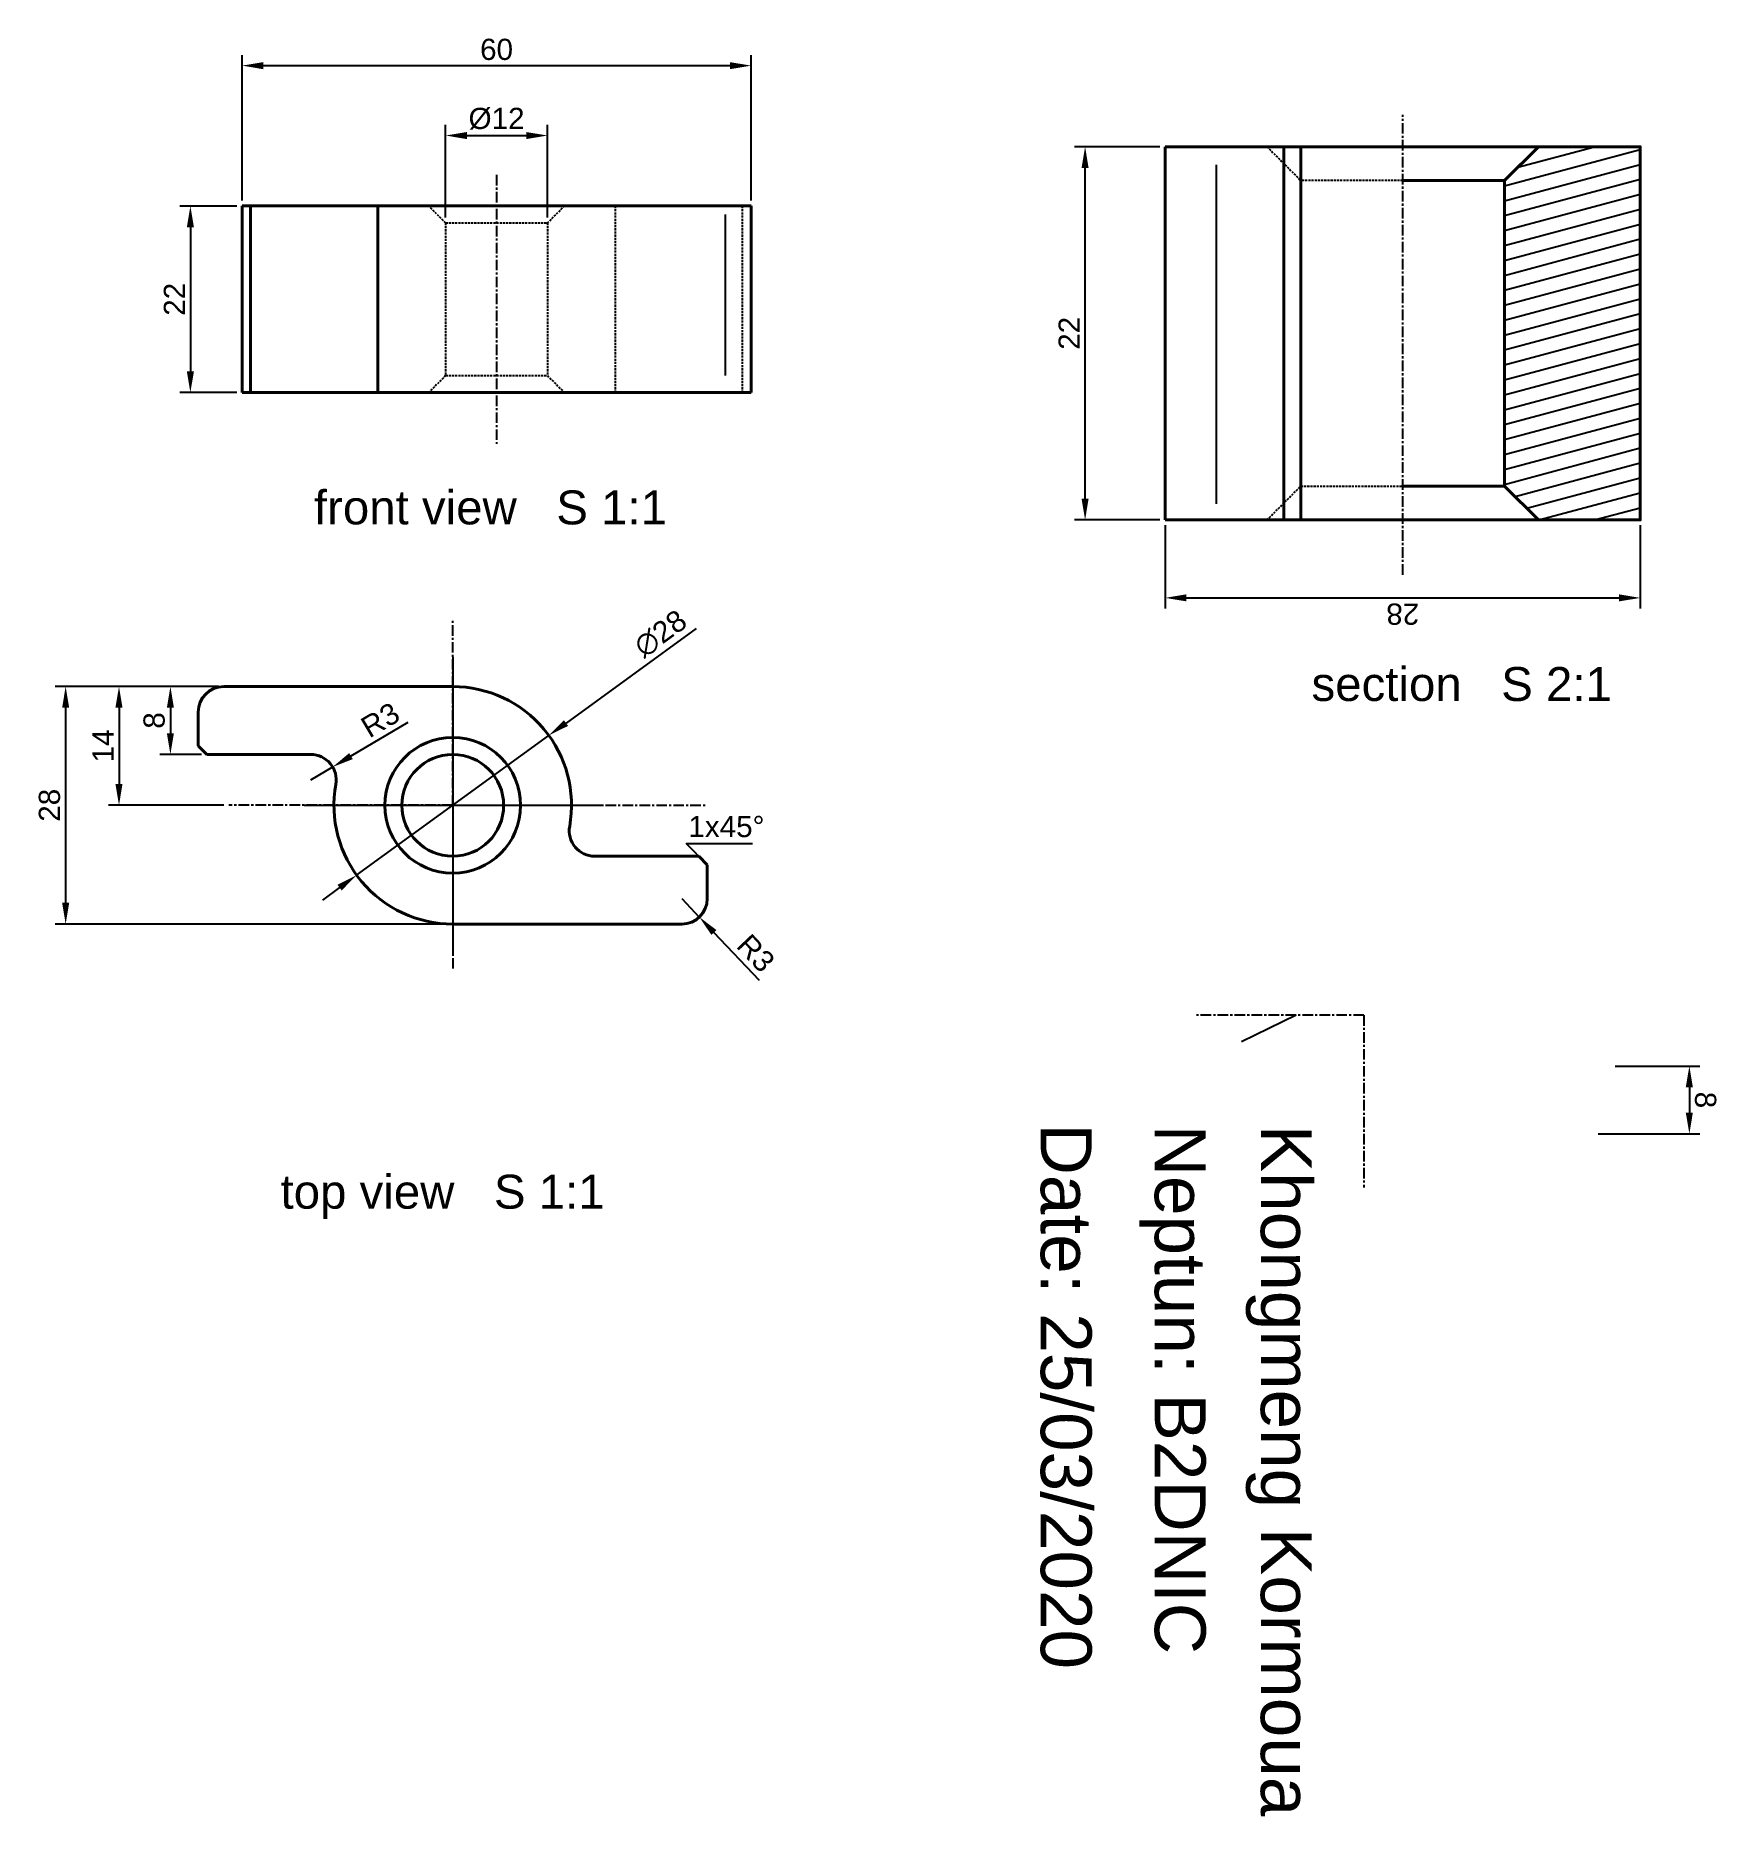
# Model space of a CAD drawing. Header units: millimetres. Extents: x 2276 to 2702, y 3446 to 4158.
# Drawn here: x 2276.1 to 2474.6, y 3446.3 to 3656.2 of the extents above; entities outside this region: 1.
import ezdxf

# ---------------------------------------------------------------- set-up
doc = ezdxf.new("R2010")
doc.units = ezdxf.units.MM
for name, pattern in [('CENTER', [2, 1.25, -0.25, 0.25, -0.25]), ('CENTER2', [28.575, 19.05, -3.175, 3.175, -3.175]), ('HIDDEN', [0.375, 0.25, -0.125])]:
    doc.linetypes.add(name, pattern=pattern)
for name, color, linetype in [('axis', 132, 'CENTER'), ('dimensions', 152, 'Continuous'), ('hatch', 242, 'Continuous'), ('hidden', 252, 'HIDDEN'), ('tangent faces', 202, 'Continuous'), ('text', 124, 'Continuous')]:
    doc.layers.add(name, color=color, linetype=linetype)
doc.layers.add('result', color=7, linetype='Continuous', lineweight=40)
doc.styles.get("Standard").update_dxf_attribs({"font": 'Arial.ttf'})
doc.dimstyles.new('2xscale', dxfattribs={"dimtxt": 2.5, "dimasz": 2.5, "dimexe": 1.25, "dimexo": 0.625, "dimtad": 1, "dimlfac": 0.5, "dimtxsty": 'Standard', "dimcen": 2.5, "dimadec": 0, "dimazin": 0, "dimtfac": 1, "dimtmove": 0, "dimatfit": 3, "dimfxl": 1, "dimarcsym": 0})
doc.dimstyles.new('ISO-25', dxfattribs={"dimtxt": 2.5, "dimasz": 2.5, "dimexe": 1.25, "dimexo": 0.625, "dimtad": 1, "dimtxsty": 'Standard', "dimcen": 2.5, "dimadec": 0, "dimazin": 0, "dimtfac": 1, "dimtmove": 0, "dimatfit": 3, "dimfxl": 1, "dimarcsym": 0})

# ---------------------------------------------------------------- blocks, each defined once
blk = doc.blocks.new('*D3')
at = {"layer": 'dimensions', "color": 0, "lineweight": -2, "transparency": 16777216}
for p, q in [((2300.46, 3636.75), (2300.46, 3653.92)), ((2360.46, 3636.75), (2360.46, 3653.92)), ((2302.96, 3652.67), (2357.96, 3652.67))]:
    blk.add_line(p, q, dxfattribs=at)
at = {"layer": 'dimensions', "color": 0, "transparency": 16777216}
for points in [[(2302.96, 3653.08), (2302.96, 3652.25), (2300.46, 3652.67)], [(2357.96, 3653.08), (2357.96, 3652.25), (2360.46, 3652.67)]]:
    blk.add_solid(points, dxfattribs=at)
at = {"layer": 'dimensions', "color": 0, "transparency": 16777216, "insert": (2330.46, 3654.57), "char_height": 2.5, "attachment_point": 5}
blk.add_mtext('60', dxfattribs=at)
blk = doc.blocks.new('*D5')
at = {"layer": 'dimensions', "color": 0, "lineweight": -2, "transparency": 16777216}
for p, q in [((2324.46, 3634.75), (2324.46, 3645.68)), ((2336.46, 3634.75), (2336.46, 3645.68)), ((2326.96, 3644.43), (2333.96, 3644.43))]:
    blk.add_line(p, q, dxfattribs=at)
at = {"layer": 'dimensions', "color": 0, "transparency": 16777216}
for points in [[(2326.96, 3644.84), (2326.96, 3644.01), (2324.46, 3644.43)], [(2333.96, 3644.84), (2333.96, 3644.01), (2336.46, 3644.43)]]:
    blk.add_solid(points, dxfattribs=at)
at = {"layer": 'dimensions', "color": 0, "transparency": 16777216, "insert": (2330.46, 3646.4), "char_height": 2.5, "attachment_point": 5}
blk.add_mtext('%%C12', dxfattribs=at)
blk = doc.blocks.new('*U8')
at = {"layer": 'dimensions', "color": 0, "linetype": 'CENTER2', "transparency": 16777216}
for p, q in [((0, 2.8), (0, 17.5)), ((-17.5, 0), (-2.8, 0)), ((2.8, 0), (17.5, 0)), ((0, -17.5), (0, -2.8))]:
    blk.add_line(p, q, dxfattribs=at)
at = {"layer": 'dimensions', "color": 0, "linetype": 'Continuous', "transparency": 16777216}
for p, q in [((-1.4, 0), (1.4, 0)), ((0, -1.4), (0, 1.4))]:
    blk.add_line(p, q, dxfattribs=at)
blk = doc.blocks.new('*U9')
at = {"layer": 'dimensions', "color": 0, "linetype": 'CENTER2', "transparency": 16777216}
for p, q in [((0, 2.8), (0, 17.5)), ((-17.5, 0), (-2.8, 0)), ((2.8, 0), (17.5, 0)), ((0, -17.5), (0, -2.8))]:
    blk.add_line(p, q, dxfattribs=at)
at = {"layer": 'dimensions', "color": 0, "linetype": 'Continuous', "transparency": 16777216}
for p, q in [((-1.4, 0), (1.4, 0)), ((0, -1.4), (0, 1.4))]:
    blk.add_line(p, q, dxfattribs=at)
blk = doc.blocks.new('*U10')
at = {"layer": 'dimensions', "color": 0, "linetype": 'CENTER2', "transparency": 16777216}
for p, q in [((0, 1.2), (0, 9.5)), ((-9.5, 0), (-1.2, 0)), ((1.2, 0), (9.5, 0)), ((0, -9.5), (0, -1.2))]:
    blk.add_line(p, q, dxfattribs=at)
at = {"layer": 'dimensions', "color": 0, "linetype": 'Continuous', "transparency": 16777216}
for p, q in [((-0.6, 0), (0.6, 0)), ((0, -0.6), (0, 0.6))]:
    blk.add_line(p, q, dxfattribs=at)
blk = doc.blocks.new('*U11')
at = {"layer": 'dimensions', "color": 0, "linetype": 'CENTER2', "transparency": 16777216}
for p, q in [((0, 1.6), (0, 11.5)), ((-11.5, 0), (-1.6, 0)), ((1.6, 0), (11.5, 0)), ((0, -11.5), (0, -1.6))]:
    blk.add_line(p, q, dxfattribs=at)
at = {"layer": 'dimensions', "color": 0, "linetype": 'Continuous', "transparency": 16777216}
for p, q in [((-0.8, 0), (0.8, 0)), ((0, -0.8), (0, 0.8))]:
    blk.add_line(p, q, dxfattribs=at)
blk = doc.blocks.new('*U12')
at = {"layer": 'dimensions', "color": 0, "linetype": 'CENTER2', "transparency": 16777216}
for p, q in [((0, 2.8), (0, 17.5)), ((-17.5, 0), (-2.8, 0)), ((2.8, 0), (17.5, 0)), ((0, -17.5), (0, -2.8))]:
    blk.add_line(p, q, dxfattribs=at)
at = {"layer": 'dimensions', "color": 0, "linetype": 'Continuous', "transparency": 16777216}
for p, q in [((-1.4, 0), (1.4, 0)), ((0, -1.4), (0, 1.4))]:
    blk.add_line(p, q, dxfattribs=at)
blk = doc.blocks.new('*D15')
at = {"layer": 'dimensions', "color": 0, "lineweight": -2, "transparency": 16777216}
for p, q in [((2299.83, 3636.12), (2293.12, 3636.12)), ((2294.37, 3633.62), (2294.37, 3616.62)), ((2299.83, 3614.12), (2293.12, 3614.12))]:
    blk.add_line(p, q, dxfattribs=at)
at = {"layer": 'dimensions', "color": 0, "transparency": 16777216}
for points in [[(2293.96, 3633.62), (2294.79, 3633.62), (2294.37, 3636.12)], [(2293.96, 3616.62), (2294.79, 3616.62), (2294.37, 3614.12)]]:
    blk.add_solid(points, dxfattribs=at)
at = {"layer": 'dimensions', "color": 0, "transparency": 16777216, "insert": (2292.49, 3625.12), "char_height": 2.5, "attachment_point": 5, "rotation": 90}
blk.add_mtext('22', dxfattribs=at)
blk = doc.blocks.new('*D16')
at = {"layer": 'dimensions', "color": 0, "lineweight": -2, "transparency": 16777216}
for p, q in [((2354, 3586.33), (2338.65, 3575.17)), ((2313.97, 3557.23), (2336.62, 3573.7)), ((2311.95, 3555.77), (2309.93, 3554.3))]:
    blk.add_line(p, q, dxfattribs=at)
at = {"layer": 'dimensions', "color": 0, "transparency": 16777216}
for points in [[(2338.4, 3575.5), (2338.89, 3574.83), (2336.62, 3573.7)], [(2311.71, 3556.1), (2312.2, 3555.43), (2313.97, 3557.23)]]:
    blk.add_solid(points, dxfattribs=at)
at = {"layer": 'dimensions', "color": 0, "transparency": 16777216, "insert": (2349.79, 3585.7), "char_height": 2.5, "attachment_point": 5, "rotation": 36.0074}
blk.add_mtext('∅28', dxfattribs=at)
blk = doc.blocks.new('*D17')
at = {"layer": 'dimensions', "color": 0, "lineweight": -2, "transparency": 16777216}
for p, q in [((2320, 3575.23), (2313.3, 3571.27)), ((2308.56, 3568.47), (2311.15, 3569.99))]:
    blk.add_line(p, q, dxfattribs=at)
at = {"layer": 'dimensions', "color": 0, "transparency": 16777216}
blk.add_solid([(2313.09, 3571.62), (2313.51, 3570.91), (2311.15, 3569.99)], dxfattribs=at)
at = {"layer": 'dimensions', "color": 0, "transparency": 16777216, "insert": (2316.76, 3575.52), "char_height": 2.5, "attachment_point": 5, "rotation": 30.5994}
blk.add_mtext('R3', dxfattribs=at)
blk = doc.blocks.new('*D18')
at = {"layer": 'dimensions', "color": 0, "lineweight": -2, "transparency": 16777216}
for p, q in [((2297.67, 3579.47), (2290.77, 3579.47)), ((2292.02, 3576.97), (2292.02, 3573.97)), ((2295.67, 3571.47), (2290.77, 3571.47))]:
    blk.add_line(p, q, dxfattribs=at)
at = {"layer": 'dimensions', "color": 0, "transparency": 16777216}
for points in [[(2291.6, 3576.97), (2292.43, 3576.97), (2292.02, 3579.47)], [(2291.6, 3573.97), (2292.43, 3573.97), (2292.02, 3571.47)]]:
    blk.add_solid(points, dxfattribs=at)
at = {"layer": 'dimensions', "color": 0, "transparency": 16777216, "insert": (2290.11, 3575.47), "char_height": 2.5, "attachment_point": 5, "rotation": 90}
blk.add_mtext('8', dxfattribs=at)
blk = doc.blocks.new('*D19')
at = {"layer": 'dimensions', "color": 0, "lineweight": -2, "transparency": 16777216}
for p, q in [((2297.67, 3579.47), (2284.71, 3579.47)), ((2285.96, 3576.97), (2285.96, 3567.97)), ((2298.3, 3565.47), (2284.71, 3565.47))]:
    blk.add_line(p, q, dxfattribs=at)
at = {"layer": 'dimensions', "color": 0, "transparency": 16777216}
for points in [[(2285.54, 3576.97), (2286.37, 3576.97), (2285.96, 3579.47)], [(2285.54, 3567.97), (2286.37, 3567.97), (2285.96, 3565.47)]]:
    blk.add_solid(points, dxfattribs=at)
at = {"layer": 'dimensions', "color": 0, "transparency": 16777216, "insert": (2284.08, 3572.47), "char_height": 2.5, "attachment_point": 5, "rotation": 90}
blk.add_mtext('14', dxfattribs=at)
blk = doc.blocks.new('*D20')
at = {"layer": 'dimensions', "color": 0, "lineweight": -2, "transparency": 16777216}
for p, q in [((2297.67, 3579.47), (2278.42, 3579.47)), ((2279.67, 3576.97), (2279.67, 3553.97)), ((2324.67, 3551.47), (2278.42, 3551.47))]:
    blk.add_line(p, q, dxfattribs=at)
at = {"layer": 'dimensions', "color": 0, "transparency": 16777216}
for points in [[(2279.26, 3576.97), (2280.09, 3576.97), (2279.67, 3579.47)], [(2279.26, 3553.97), (2280.09, 3553.97), (2279.67, 3551.47)]]:
    blk.add_solid(points, dxfattribs=at)
at = {"layer": 'dimensions', "color": 0, "transparency": 16777216, "insert": (2277.77, 3565.47), "char_height": 2.5, "attachment_point": 5, "rotation": 90}
blk.add_mtext('28', dxfattribs=at)
blk = doc.blocks.new('*D21')
at = {"layer": 'dimensions', "color": 0, "lineweight": -2, "transparency": 16777216}
for p, q in [((2352.3, 3554.47), (2354.36, 3552.29)), ((2361.46, 3544.8), (2356.08, 3550.47))]:
    blk.add_line(p, q, dxfattribs=at)
at = {"layer": 'dimensions', "color": 0, "transparency": 16777216}
blk.add_solid([(2356.38, 3550.76), (2355.78, 3550.19), (2354.36, 3552.29)], dxfattribs=at)
at = {"layer": 'dimensions', "color": 0, "transparency": 16777216, "insert": (2361.02, 3548.03), "char_height": 2.5, "attachment_point": 5, "rotation": 313.4707}
blk.add_mtext('R3', dxfattribs=at)
blk = doc.blocks.new('*D30')
at = {"layer": 'dimensions', "color": 0, "lineweight": -2, "transparency": 16777216}
for p, q in [((2408.64, 3643.11), (2398.58, 3643.11)), ((2399.83, 3601.61), (2399.83, 3640.61)), ((2408.64, 3599.11), (2398.58, 3599.11))]:
    blk.add_line(p, q, dxfattribs=at)
at = {"layer": 'dimensions', "color": 0, "transparency": 16777216}
for points in [[(2399.41, 3640.61), (2400.24, 3640.61), (2399.83, 3643.11)], [(2399.41, 3601.61), (2400.24, 3601.61), (2399.83, 3599.11)]]:
    blk.add_solid(points, dxfattribs=at)
at = {"layer": 'dimensions', "color": 0, "transparency": 16777216, "insert": (2397.95, 3621.11), "char_height": 2.5, "attachment_point": 5, "rotation": 90}
blk.add_mtext('22', dxfattribs=at)
blk = doc.blocks.new('*D31')
at = {"layer": 'dimensions', "color": 0, "lineweight": -2, "transparency": 16777216}
for p, q in [((2409.27, 3598.48), (2409.27, 3588.67)), ((2465.27, 3598.48), (2465.27, 3588.67)), ((2411.77, 3589.92), (2462.77, 3589.92))]:
    blk.add_line(p, q, dxfattribs=at)
at = {"layer": 'dimensions', "color": 0, "transparency": 16777216}
for points in [[(2411.77, 3589.51), (2411.77, 3590.34), (2409.27, 3589.92)], [(2462.77, 3589.51), (2462.77, 3590.34), (2465.27, 3589.92)]]:
    blk.add_solid(points, dxfattribs=at)
at = {"layer": 'dimensions', "color": 0, "transparency": 16777216, "insert": (2437.27, 3588.02), "char_height": 2.5, "attachment_point": 5, "rotation": 180}
blk.add_mtext('28', dxfattribs=at)
blk = doc.blocks.new('*D35')
at = {"layer": 'dimensions', "color": 0, "lineweight": -2, "transparency": 16777216}
for p, q in [((2462.32, 3534.73), (2472.3, 3534.73)), ((2471.05, 3532.23), (2471.05, 3529.23)), ((2460.32, 3526.73), (2472.3, 3526.73))]:
    blk.add_line(p, q, dxfattribs=at)
at = {"layer": 'dimensions', "color": 0, "transparency": 16777216}
for points in [[(2471.46, 3532.23), (2470.63, 3532.23), (2471.05, 3534.73)], [(2471.46, 3529.23), (2470.63, 3529.23), (2471.05, 3526.73)]]:
    blk.add_solid(points, dxfattribs=at)
at = {"layer": 'dimensions', "color": 0, "transparency": 16777216, "insert": (2472.95, 3530.73), "char_height": 2.5, "attachment_point": 5, "rotation": 270}
blk.add_mtext('8', dxfattribs=at)

msp = doc.modelspace()

# ---------------------------------------------------------------- hatches: boundary and pattern name
at = {"layer": 'hatch'}
h = msp.add_hatch(dxfattribs=at)
h.set_pattern_fill('ANSI31', color=256, scale=13.6, angle=330)
h.set_pattern_definition([(15, (2166.8728, 3624.4359), (-0.439992, 1.642074), [])])
h.paths.add_polyline_path([(2453.268, 3599.109), (2465.268, 3599.109), (2465.268, 3643.109), (2453.268, 3643.109), (2449.268, 3639.109), (2449.268, 3603.109)])
at = {"layer": 'hatch', "extrusion": (0, -1, 0)}
h = msp.add_hatch(dxfattribs=at)
h.set_pattern_fill('ANSI31', color=256, scale=7.8, angle=330)
h.set_pattern_definition([(105, (2362.1885, -2e-25), (-0.941778, -0.252349), [])])
h.paths.add_polyline_path([(2418.696, 22), (2418.696, 0), (2424.696, 0), (2426.696, 2), (2426.696, 20), (2424.696, 22)])
at = {"layer": 'hatch', "extrusion": (-1, 4.73695e-14, -1.56051e-27)}
h = msp.add_hatch(dxfattribs=at)
h.set_pattern_fill('ANSI31', color=256, scale=7.6, angle=30)
h.set_pattern_definition([(75, (-3600.8494, -4e-24), (-0.91763, 0.245878), [])])
h.paths.add_polyline_path([(-3526.731, 0), (-3526.731, 22), (-3532.731, 22), (-3534.731, 20), (-3534.731, 2), (-3532.731, 0)])

# ---------------------------------------------------------------- linework, layer by layer
at = {"layer": 'axis'}
for p, q in [((2437.268, 3592.652), (2437.268, 3646.863)), ((2330.458, 3639.788), (2330.458, 3608.076)), ((2325.298, 3565.465), (2325.298, 3587.324)), ((2325.298, 3565.465), (2298.924, 3565.465)), ((2325.298, 3565.465), (2325.298, 3546.199)), ((2325.298, 3565.465), (2355.298, 3565.465)), ((2432.696, 3540.731), (2412.717, 3540.731)), ((2432.696, 3540.731), (2432.696, 3540.731, 37.644)), ((2432.696, 3540.731), (2432.696, 3520.398))]:
    msp.add_line(p, q, dxfattribs=at)
at = {"layer": 'dimensions'}
for p, q in [((2355.298, 3558.465), (2352.824, 3560.945)), ((2352.824, 3560.945), (2360.624, 3560.945)), ((2424.696, 3540.731), (2418.246, 3537.591)), ((2418.246, 3537.591), (2418.246, 3537.591, -6.409))]:
    msp.add_line(p, q, dxfattribs=at)
at = {"layer": 'hatch'}
msp.add_line((2400.12, 4157.755), (2701.865, 4102.609), dxfattribs=at)
at = {"layer": 'hidden'}
for p, q in [((2421.268, 3643.109), (2425.268, 3639.109)), ((2425.268, 3603.109), (2425.268, 3639.109)), ((2437.268, 3639.109), (2425.268, 3639.109)), ((2324.458, 3634.121), (2322.458, 3636.121)), ((2324.458, 3634.121), (2324.458, 3616.121)), ((2324.458, 3634.121), (2336.458, 3634.121)), ((2336.458, 3634.121), (2338.458, 3636.121)), ((2336.458, 3634.121), (2336.458, 3616.121)), ((2344.458, 3636.121), (2344.458, 3614.121)), ((2359.458, 3614.121), (2359.458, 3636.121)), ((2324.458, 3616.121), (2322.458, 3614.121)), ((2324.458, 3616.121), (2336.458, 3616.121)), ((2336.458, 3616.121), (2338.458, 3614.121)), ((2421.268, 3599.109), (2425.268, 3603.109)), ((2425.268, 3603.109), (2437.268, 3603.109))]:
    msp.add_line(p, q, dxfattribs=at)
at = {"layer": 'result'}
for p, q in [((2409.268, 3643.109), (2409.268, 3599.109)), ((2409.268, 3643.109), (2421.268, 3643.109)), ((2421.268, 3643.109), (2453.268, 3643.109)), ((2423.268, 3643.109), (2423.268, 3599.109)), ((2425.268, 3643.109), (2425.268, 3599.109)), ((2449.268, 3639.109), (2437.268, 3639.109)), ((2322.458, 3636.121), (2300.458, 3636.121)), ((2300.458, 3636.121), (2300.458, 3614.121)), ((2301.458, 3636.121), (2301.458, 3614.121)), ((2316.458, 3636.121), (2316.458, 3614.121)), ((2322.458, 3636.121), (2338.458, 3636.121)), ((2338.458, 3636.121), (2360.458, 3636.121)), ((2360.458, 3614.121), (2360.458, 3636.121)), ((2300.458, 3614.121), (2322.458, 3614.121)), ((2322.458, 3614.121), (2338.458, 3614.121)), ((2338.458, 3614.121), (2360.458, 3614.121)), ((2449.268, 3603.109), (2437.268, 3603.109)), ((2421.268, 3599.109), (2409.268, 3599.109)), ((2453.268, 3599.109), (2421.268, 3599.109)), ((2298.298, 3579.465), (2325.298, 3579.465)), ((2295.298, 3572.465), (2295.298, 3576.465)), ((2295.298, 3572.465), (2296.298, 3571.465)), ((2296.298, 3571.465), (2308.565, 3571.465)), ((2354.298, 3559.465), (2342.031, 3559.465)), ((2354.298, 3559.465), (2355.298, 3558.465)), ((2355.298, 3554.465), (2355.298, 3558.465)), ((2352.298, 3551.465), (2325.298, 3551.465))]:
    msp.add_line(p, q, dxfattribs=at)
msp.add_lwpolyline([(2453.268, 3599.109), (2465.268, 3599.109), (2465.268, 3643.109), (2453.268, 3643.109), (2449.268, 3639.109), (2449.268, 3603.109)], close=True, dxfattribs=at)
for radius in [8, 6]:
    msp.add_circle((2325.298, 3565.465), radius, dxfattribs=at)
for centre, radius, start, end in [((2298.298, 3576.465), 3, 90, 180), ((2325.298, 3565.465), 14, 349.83575, 90), ((2308.565, 3568.465), 3, 349.83575, 90), ((2325.298, 3565.465), 14, 169.83575, 270), ((2342.031, 3562.465), 3, 169.83575, 270), ((2352.298, 3554.465), 3, 270, 0)]:
    msp.add_arc(centre, radius, start, end, dxfattribs=at)
at = {"layer": 'tangent faces'}
for p, q in [((2415.268, 3640.979), (2415.268, 3601.002)), ((2357.458, 3616.121), (2357.458, 3635.121))]:
    msp.add_line(p, q, dxfattribs=at)

# ---------------------------------------------------------------- block references
at = {"layer": 'dimensions', "linetype": 'CENTER2', "rotation": 270}
for name in ['*U8', '*U9', '*U12', '*U11', '*U10']:
    msp.add_blockref(name, (2325.298, 3565.465), dxfattribs=at)

# ---------------------------------------------------------------- texts
at = {"layer": 'dimensions'}
msp.add_text('1x45°', height=2.5, dxfattribs=at).set_placement((2353.067, 3561.716))
at = {"layer": 'dimensions', "extrusion": (0, -1, 0)}
msp.add_text('2x45°', height=2.5, dxfattribs=at).set_placement((2411.56, -7.289, -3540.731))
at = {"layer": 'text'}
for s, p in [('front view   S 1:1', (2308.934, 3598.587)), ('section   S 2:1', (2426.514, 3577.766)), ('top view   S 1:1', (2304.997, 3517.915))]:
    msp.add_text(s, height=4, dxfattribs=at).set_placement(p)
for s, p in [('Date: 25/03/2020', (2394.604, 3527.946)), ('Neptun: B2DNIC', (2408.041, 3527.816)), ('Khongmeng Kormoua', (2420.542, 3527.803))]:
    msp.add_text(s, height=6, rotation=270, dxfattribs=at).set_placement(p)

# ---------------------------------------------------------------- dimensions: what is measured, and where the dimension line sits
at = {"layer": 'dimensions'}
dim = msp.add_linear_dim(base=(2360.458, 3652.666), p1=(2300.458, 3636.121), p2=(2360.458, 3636.121), dimstyle='ISO-25', dxfattribs=at)
dim.commit()
dim.dimension.update_dxf_attribs({"geometry": '*D3', "text_midpoint": (2330.458, 3654.567)})
dim = msp.add_linear_dim(base=(2336.458, 3644.427), p1=(2324.458, 3634.121), p2=(2336.458, 3634.121), text='%%C<>', dimstyle='ISO-25', dxfattribs=at)
dim.commit()
dim.dimension.update_dxf_attribs({"geometry": '*D5', "text_midpoint": (2330.458, 3646.398)})
for base, p1, p2, angle, dimstyle, picture, middle in [((2399.826, 3643.109), (2409.268, 3599.109), (2409.268, 3643.109), 90, '2xscale', '*D30', (2397.946, 3621.109)), ((2294.373, 3614.121), (2300.458, 3636.121), (2300.458, 3614.121), 90, 'ISO-25', '*D15', (2292.493, 3625.121)), ((2465.268, 3589.923), (2409.268, 3599.109), (2465.268, 3599.109), 180, '2xscale', '*D31', (2437.268, 3588.022)), ((2279.675, 3551.465), (2298.298, 3579.465), (2325.298, 3551.465), 90, 'ISO-25', '*D20', (2277.773, 3565.465)), ((2285.957, 3565.465), (2298.298, 3579.465), (2298.924, 3565.465), 90, 'ISO-25', '*D19', (2284.077, 3572.465)), ((2292.015, 3571.465), (2298.298, 3579.465), (2296.298, 3571.465), 90, 'ISO-25', '*D18', (2290.114, 3575.465)), ((2471.045, 3526.731, 22), (2461.696, 3534.731, 22), (2459.696, 3526.731, 22), 270, 'ISO-25', '*D35', (2472.947, 3530.731, 22))]:
    dim = msp.add_linear_dim(base=base, p1=p1, p2=p2, angle=angle, dimstyle=dimstyle, dxfattribs=at)
    dim.commit()
    dim.dimension.update_dxf_attribs({"geometry": picture, "text_midpoint": middle})
dim = msp.add_diameter_dim_2p(p1=(2313.973, 3557.235), p2=(2336.623, 3573.696), dimstyle='ISO-25', dxfattribs=at)
dim.commit()
dim.dimension.update_dxf_attribs({"geometry": '*D16', "text_midpoint": (2350.948, 3584.107), "dimtype": 163})
dim = msp.add_radius_dim(center=(2308.565, 3568.465), mpoint=(2311.147, 3569.992), dimstyle='ISO-25', dxfattribs=at)
dim.commit()
dim.dimension.update_dxf_attribs({"geometry": '*D17', "text_midpoint": (2316.755, 3575.519)})
dim = msp.add_radius_dim(center=(2352.298, 3554.465), mpoint=(2354.362, 3552.288), dimstyle='ISO-25', dxfattribs=at)
dim.commit()
dim.dimension.update_dxf_attribs({"geometry": '*D21', "text_midpoint": (2359.639, 3546.721), "dimtype": 164})

doc.saveas('drawing.dxf')
